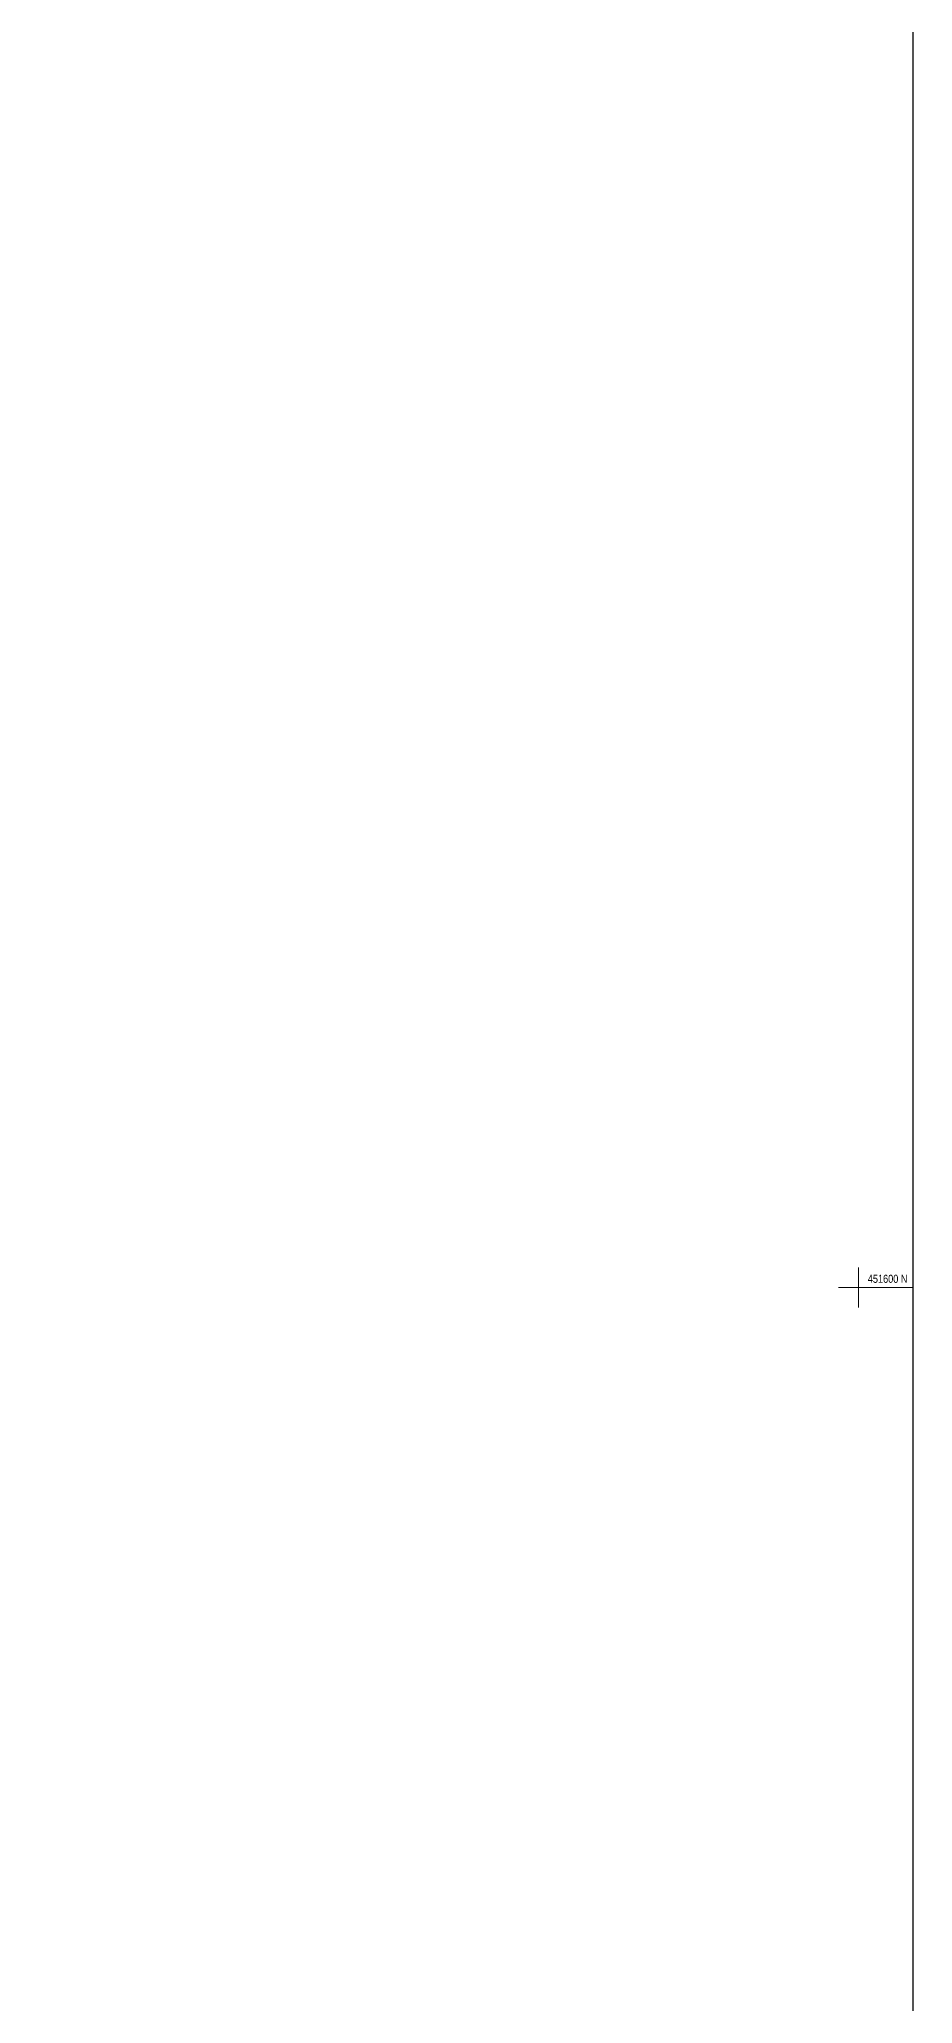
# Model space of a CAD drawing. Extents: x 452260 to 454003, y 451265 to 453203.
# Drawn here: x 453697.6 to 453806.8, y 451510.5 to 451756 of the extents above; entities that cross this region are included whole.
import ezdxf

# ---------------------------------------------------------------- set-up
doc = ezdxf.new("R2010")
doc.units = 0
doc.header["$LTSCALE"] = 0.7
doc.header["$MEASUREMENT"] = 0
doc.layers.add('Border', color=7, linetype='Continuous', lineweight=25)
doc.layers.add('FPS_Grid', color=7, linetype='Continuous', lineweight=13)
doc.styles.get("Standard").update_dxf_attribs({"font": 'ARIALN.TTF'})

msp = doc.modelspace()

# ---------------------------------------------------------------- linework, layer by layer
at = {"layer": 'Border'}
msp.add_lwpolyline([(453392.68, 451360.03), (453392.68, 451898.65), (453806.79, 451898.65), (453806.79, 451360.03)], close=True, dxfattribs=at)
at = {"layer": 'FPS_Grid'}
for p, q in [((453800, 451597.5), (453800, 451602.5)), ((453797.5, 451600), (453802.5, 451600)), ((453801.79, 451600), (453806.79, 451600))]:
    msp.add_line(p, q, dxfattribs=at)

# ---------------------------------------------------------------- texts
msp.add_text('451600 N', height=1, dxfattribs=at).set_placement((453801.17, 451600.57))

doc.saveas('drawing.dxf')
